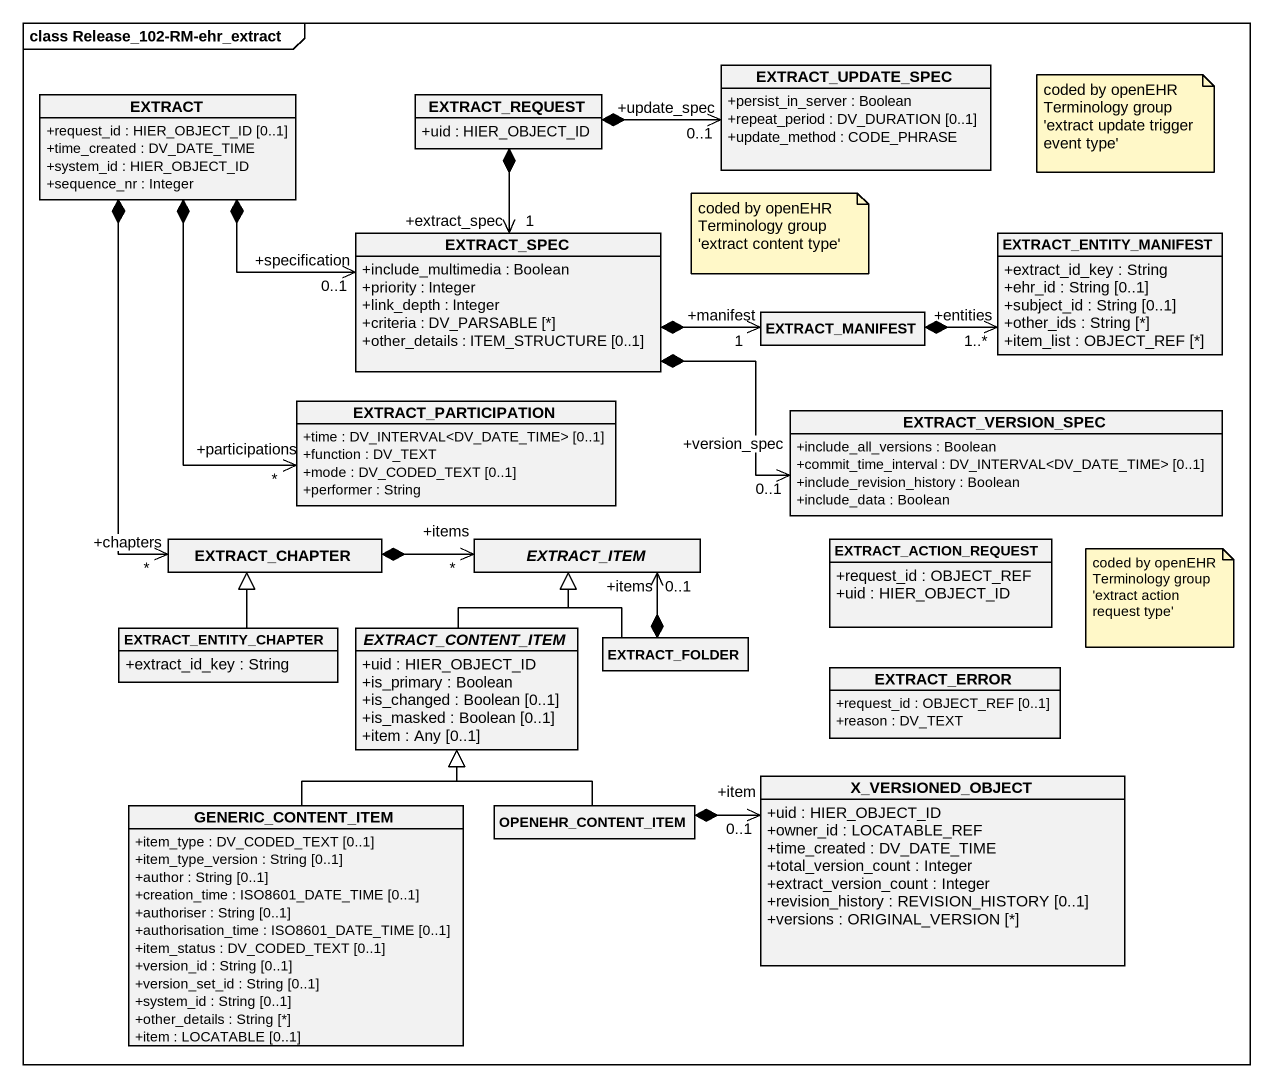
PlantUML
@startuml
mainframe class Release_102-RM-ehr_extract
hide circle
hide empty members
skinparam classAttributeIconSize 0
class EXTRACT_UPDATE_SPEC {
  +persist_in_server : Boolean
  +repeat_period : DV_DURATION [0..1]
  +update_method : CODE_PHRASE
}
class EXTRACT {
  +request_id : HIER_OBJECT_ID [0..1]
  +time_created : DV_DATE_TIME
  +system_id : HIER_OBJECT_ID
  +sequence_nr : Integer
}
class EXTRACT_REQUEST {
  +uid : HIER_OBJECT_ID
}
class EXTRACT_SPEC {
  +include_multimedia : Boolean
  +priority : Integer
  +link_depth : Integer
  +criteria : DV_PARSABLE [*]
  +other_details : ITEM_STRUCTURE [0..1]
}
class EXTRACT_ENTITY_MANIFEST {
  +extract_id_key : String
  +ehr_id : String [0..1]
  +subject_id : String [0..1]
  +other_ids : String [*]
  +item_list : OBJECT_REF [*]
}
class EXTRACT_MANIFEST
class EXTRACT_PARTICIPATION {
  +time : DV_INTERVAL<DV_DATE_TIME> [0..1]
  +function : DV_TEXT
  +mode : DV_CODED_TEXT [0..1]
  +performer : String
}
class EXTRACT_VERSION_SPEC {
  +include_all_versions : Boolean
  +commit_time_interval : DV_INTERVAL<DV_DATE_TIME> [0..1]
  +include_revision_history : Boolean
  +include_data : Boolean
}
class EXTRACT_CHAPTER
abstract class EXTRACT_ITEM
class EXTRACT_ACTION_REQUEST {
  +request_id : OBJECT_REF
  +uid : HIER_OBJECT_ID
}
class EXTRACT_ENTITY_CHAPTER {
  +extract_id_key : String
}
abstract class EXTRACT_CONTENT_ITEM {
  +uid : HIER_OBJECT_ID
  +is_primary : Boolean
  +is_changed : Boolean [0..1]
  +is_masked : Boolean [0..1]
  +item : Any [0..1]
}
class EXTRACT_FOLDER
class EXTRACT_ERROR {
  +request_id : OBJECT_REF [0..1]
  +reason : DV_TEXT
}
class GENERIC_CONTENT_ITEM {
  +item_type : DV_CODED_TEXT [0..1]
  +item_type_version : String [0..1]
  +author : String [0..1]
  +creation_time : ISO8601_DATE_TIME [0..1]
  +authoriser : String [0..1]
  +authorisation_time : ISO8601_DATE_TIME [0..1]
  +item_status : DV_CODED_TEXT [0..1]
  +version_id : String [0..1]
  +version_set_id : String [0..1]
  +system_id : String [0..1]
  +other_details : String [*]
  +item : LOCATABLE [0..1]
}
class OPENEHR_CONTENT_ITEM
class X_VERSIONED_OBJECT {
  +uid : HIER_OBJECT_ID
  +owner_id : LOCATABLE_REF
  +time_created : DV_DATE_TIME
  +total_version_count : Integer
  +extract_version_count : Integer
  +revision_history : REVISION_HISTORY [0..1]
  +versions : ORIGINAL_VERSION [*]
}
EXTRACT *-right-> "+specification\n0..1" EXTRACT_SPEC
EXTRACT *--> "+participations\n*" EXTRACT_PARTICIPATION
EXTRACT *--> "+chapters\n*" EXTRACT_CHAPTER
EXTRACT_REQUEST *-right-> "+update_spec\n0..1" EXTRACT_UPDATE_SPEC
EXTRACT_REQUEST *--> "+extract_spec\n1" EXTRACT_SPEC
EXTRACT_SPEC *-right-> "+manifest\n1" EXTRACT_MANIFEST
EXTRACT_SPEC *-right-> "+version_spec\n0..1" EXTRACT_VERSION_SPEC
EXTRACT_MANIFEST *-right-> "+entities\n1..*" EXTRACT_ENTITY_MANIFEST
EXTRACT_CHAPTER *-right-> "+items\n*" EXTRACT_ITEM
EXTRACT_ENTITY_CHAPTER -up-|> EXTRACT_CHAPTER
EXTRACT_CONTENT_ITEM -up-|> EXTRACT_ITEM
EXTRACT_FOLDER -up-|> EXTRACT_ITEM
EXTRACT_FOLDER *-up-> "+items\n0..1" EXTRACT_ITEM
GENERIC_CONTENT_ITEM -up-|> EXTRACT_CONTENT_ITEM
OPENEHR_CONTENT_ITEM -up-|> EXTRACT_CONTENT_ITEM
OPENEHR_CONTENT_ITEM *-right-> "+item\n0..1" X_VERSIONED_OBJECT
note as N1
  coded by openEHR Terminology group 'extract update trigger event type'
end note
note as N2
  coded by openEHR Terminology group 'extract content type'
end note
note as N3
  coded by openEHR Terminology group 'extract action request type'
end note
@enduml
